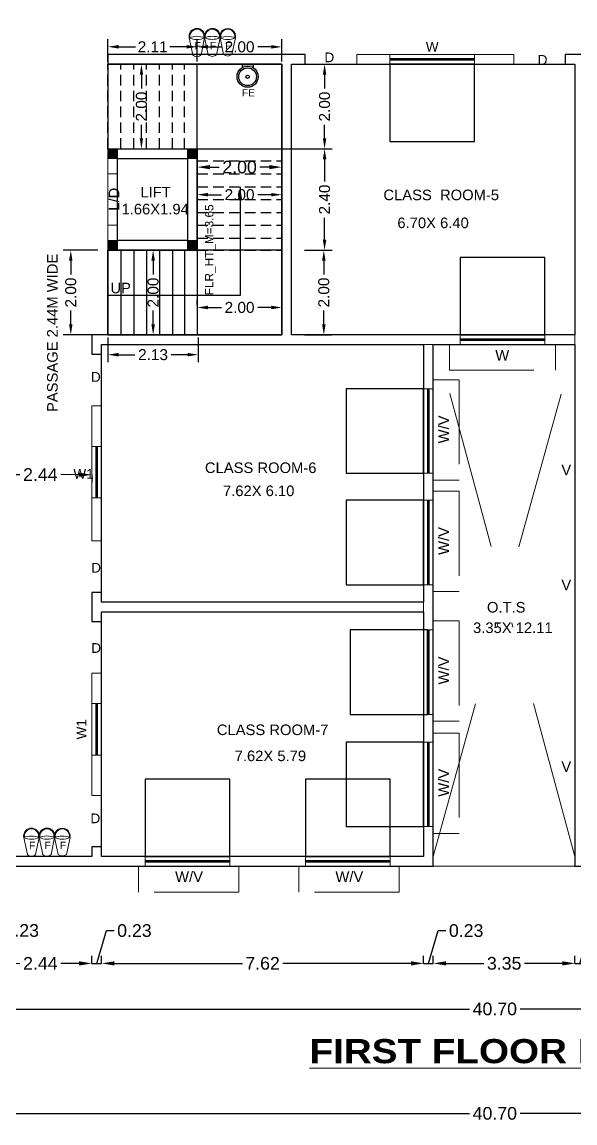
# Model space of a CAD drawing. Header units: metres. Extents: x -278 to 15491, y -352 to 277.
# Drawn here: x 15278.65 to 15291.73, y -294.64 to -268.6 of the extents above; entities that cross this region are included whole.
import ezdxf

# ---------------------------------------------------------------- set-up
doc = ezdxf.new("R2010")
doc.units = ezdxf.units.M
doc.header["$MEASUREMENT"] = 0
for name, pattern in [('CABLIN', [0.35, 0.25, -0.1]), ('DASHDOT2', [0.5, 0.25, -0.125, 0, -0.125]), ('DASHED2', [0.375, 0.25, -0.125])]:
    doc.linetypes.add(name, pattern=pattern)
for name, color, linetype in [('0 @ 1', 7, 'Continuous'), ('BLK_1_FLR_0_LIFT', 30, 'Continuous'), ('BLK_1_FLR_1_BLT_UP_AREA', 26, 'Continuous'), ('BLK_1_FLR_1_CARPET_AREA', 25, 'Continuous'), ('BLK_1_FLR_1_REGULAR_ROOM_1', 117, 'Continuous'), ('BLK_1_FLR_1_STAIR_1', 1, 'Continuous'), ('BLK_1_FLR_1_STAIR_1_LANDING_2', 7, 'Continuous')]:
    doc.layers.add(name, color=color, linetype=linetype)
for name, color, linetype, lineweight in [('BLK_1_FLR_1_ROOM_1_LIGHT_VENTILATION_1', 232, 'Continuous', 30), ('BLK_1_FLR_1_STAIR_1_FLIGHT_1', 7, 'Continuous', 0), ('BLK_1_FLR_1_STAIR_1_FLIGHT_2', 7, 'Continuous', 0), ('BLK_1_FLR_1_STAIR_1_FLIGHT_3', 7, 'Continuous', 0), ('BLK_1_FLR_1_STAIR_1_LANDING_1', 7, 'Continuous', 0)]:
    doc.layers.add(name, color=color, linetype=linetype, lineweight=lineweight)
doc.styles.add('56', font='')
doc.styles.add('M Arial', font='arial.ttf', dxfattribs={"height": 9})
doc.styles.get("Standard").update_dxf_attribs({"font": 'arial.ttf'})
doc.styles.get('56').set_extended_font_data('Arial Black')
doc.dimstyles.new('Annotative', dxfattribs={"dimscale": 0, "dimtxt": 0.3, "dimasz": 0.3, "dimexe": 0.18, "dimexo": 0.0625, "dimgap": 0.09, "dimtad": 0, "dimzin": 0, "dimdsep": 46, "dimtxsty": 'Standard', "dimcen": 0.09, "dimadec": 0, "dimazin": 0, "dimtfac": 1, "dimtofl": 0, "dimtmove": 0, "dimatfit": 3, "dimfxl": 0, "dimtolj": 1, "dimtzin": 0, "dimarcsym": 0})
doc.dimstyles.get("Standard").update_dxf_attribs({"dimtxt": 0.26, "dimasz": 0.25, "dimexe": 0.18, "dimexo": 0.0625, "dimgap": 0.09, "dimtad": 0, "dimzin": 0, "dimdsep": 46, "dimtxsty": 'Standard', "dimcen": 0.09, "dimadec": 0, "dimazin": 0, "dimtfac": 1, "dimtofl": 0, "dimtmove": 0, "dimatfit": 3, "dimfxl": 0, "dimtolj": 1, "dimtzin": 0, "dimarcsym": 0})
doc.dimstyles.new('Standard$0', dxfattribs={"dimtxt": 0.5, "dimasz": 0.5, "dimexe": 0, "dimexo": 1, "dimgap": 0, "dimtad": 0, "dimdec": 4, "dimzin": 0, "dimdsep": 46, "dimlunit": 4, "dimtxsty": 'Standard', "dimcen": 0.09, "dimadec": 0, "dimazin": 0, "dimtfac": 1, "dimtdec": 4, "dimtofl": 0, "dimtmove": 0, "dimatfit": 3, "dimfxl": 0, "dimtolj": 1, "dimtzin": 0, "dimarcsym": 0})

# ---------------------------------------------------------------- blocks, each defined once
blk = doc.blocks.new('*D32')
at = {"color": 0, "lineweight": -2, "ltscale": 10}
for p, q in [((15269.482, -294.58), (15269.482, -294.236)), ((15310.186, -294.58), (15310.186, -294.236)), ((15269.782, -294.416), (15289.232, -294.416)), ((15309.886, -294.416), (15290.436, -294.416))]:
    blk.add_line(p, q, dxfattribs=at)
at = {"color": 0, "lineweight": 0, "ltscale": 10}
for points in [[(15269.782, -294.366), (15269.782, -294.466), (15269.482, -294.416)], [(15309.886, -294.366), (15309.886, -294.466), (15310.186, -294.416)]]:
    blk.add_solid(points, dxfattribs=at)
at = {"layer": 'Defpoints', "color": 0, "lineweight": 0, "ltscale": 10}
for p in [(15310.186, -294.416), (15269.482, -294.642), (15310.186, -294.642)]:
    blk.add_point(p, dxfattribs=at)
at = {"color": 0, "lineweight": 0, "ltscale": 10, "insert": (15289.834, -294.416), "char_height": 0.3, "attachment_point": 5}
blk.add_mtext('\\A1;40.70', dxfattribs=at)
blk = doc.blocks.new('*D77')
at = {"color": 0, "lineweight": -2, "ltscale": 10}
for p, q in [((15277.863, -279.301), (15277.863, -279.481)), ((15278.163, -279.301), (15278.601, -279.303)), ((15280.001, -279.307), (15279.564, -279.305)), ((15280.301, -279.308), (15280.301, -279.488))]:
    blk.add_line(p, q, dxfattribs=at)
at = {"color": 0, "lineweight": 0, "ltscale": 10}
for points in [[(15278.163, -279.251), (15278.163, -279.351), (15277.863, -279.301)], [(15280.001, -279.257), (15280.001, -279.357), (15280.301, -279.308)]]:
    blk.add_solid(points, dxfattribs=at)
at = {"layer": 'Defpoints', "color": 0, "lineweight": 0, "ltscale": 10}
for p in [(15277.863, -279.267), (15280.301, -279.274), (15280.301, -279.308)]:
    blk.add_point(p, dxfattribs=at)
at = {"color": 0, "lineweight": 0, "ltscale": 10, "insert": (15279.082, -279.304), "char_height": 0.3, "attachment_point": 5, "rotation": 359.8374}
blk.add_mtext('\\A1;2.44', dxfattribs=at)
blk = doc.blocks.new('*D80')
at = {"color": 0, "lineweight": -2, "ltscale": 10}
for p, q in [((15280.416, -290.867), (15280.649, -290.092)), ((15280.649, -290.092), (15280.829, -290.092)), ((15280.001, -290.867), (15279.701, -290.867)), ((15280.301, -290.867), (15280.301, -290.687)), ((15280.301, -290.867), (15280.531, -290.867)), ((15280.531, -290.867), (15280.531, -290.687)), ((15280.831, -290.867), (15281.131, -290.867))]:
    blk.add_line(p, q, dxfattribs=at)
at = {"color": 0, "lineweight": 0, "ltscale": 10}
for points in [[(15280.001, -290.817), (15280.001, -290.917), (15280.301, -290.867)], [(15280.831, -290.817), (15280.831, -290.917), (15280.531, -290.867)]]:
    blk.add_solid(points, dxfattribs=at)
at = {"layer": 'Defpoints', "color": 0, "lineweight": 0, "ltscale": 10}
for p in [(15280.301, -290.867), (15280.531, -290.867), (15280.531, -290.867)]:
    blk.add_point(p, dxfattribs=at)
at = {"color": 0, "lineweight": 0, "ltscale": 10, "insert": (15281.308, -290.092), "char_height": 0.3, "attachment_point": 5}
blk.add_mtext('\\A1;0.23', dxfattribs=at)
blk = doc.blocks.new('*D81')
at = {"color": 0, "lineweight": -2, "ltscale": 10}
for p, q in [((15280.531, -290.867), (15280.531, -290.687)), ((15280.831, -290.867), (15283.863, -290.867)), ((15287.849, -290.867), (15284.817, -290.867)), ((15288.149, -290.867), (15288.149, -290.687))]:
    blk.add_line(p, q, dxfattribs=at)
at = {"color": 0, "lineweight": 0, "ltscale": 10}
for points in [[(15280.831, -290.817), (15280.831, -290.917), (15280.531, -290.867)], [(15287.849, -290.817), (15287.849, -290.917), (15288.149, -290.867)]]:
    blk.add_solid(points, dxfattribs=at)
at = {"layer": 'Defpoints', "color": 0, "lineweight": 0, "ltscale": 10}
for p in [(15280.531, -290.867), (15288.149, -290.867), (15288.149, -290.867)]:
    blk.add_point(p, dxfattribs=at)
at = {"color": 0, "lineweight": 0, "ltscale": 10, "insert": (15284.34, -290.867), "char_height": 0.3, "attachment_point": 5}
blk.add_mtext('\\A1;7.62', dxfattribs=at)
blk = doc.blocks.new('*D82')
at = {"color": 0, "lineweight": -2, "ltscale": 10}
for p, q in [((15288.264, -290.867), (15288.497, -290.092)), ((15288.497, -290.092), (15288.677, -290.092)), ((15287.849, -290.867), (15287.549, -290.867)), ((15288.149, -290.867), (15288.149, -290.687)), ((15288.149, -290.867), (15288.379, -290.867)), ((15288.379, -290.867), (15288.379, -290.687)), ((15288.679, -290.867), (15288.979, -290.867))]:
    blk.add_line(p, q, dxfattribs=at)
at = {"color": 0, "lineweight": 0, "ltscale": 10}
for points in [[(15287.849, -290.817), (15287.849, -290.917), (15288.149, -290.867)], [(15288.679, -290.817), (15288.679, -290.917), (15288.379, -290.867)]]:
    blk.add_solid(points, dxfattribs=at)
at = {"layer": 'Defpoints', "color": 0, "lineweight": 0, "ltscale": 10}
for p in [(15288.149, -290.867), (15288.379, -290.867), (15288.379, -290.867)]:
    blk.add_point(p, dxfattribs=at)
at = {"color": 0, "lineweight": 0, "ltscale": 10, "insert": (15289.156, -290.092), "char_height": 0.3, "attachment_point": 5}
blk.add_mtext('\\A1;0.23', dxfattribs=at)
blk = doc.blocks.new('*D83')
at = {"color": 0, "lineweight": -2, "ltscale": 10}
for p, q in [((15288.379, -290.867), (15288.379, -290.687)), ((15288.679, -290.867), (15289.574, -290.867)), ((15291.43, -290.867), (15290.535, -290.867)), ((15291.73, -290.867), (15291.73, -290.687))]:
    blk.add_line(p, q, dxfattribs=at)
at = {"color": 0, "lineweight": 0, "ltscale": 10}
for points in [[(15288.679, -290.817), (15288.679, -290.917), (15288.379, -290.867)], [(15291.43, -290.817), (15291.43, -290.917), (15291.73, -290.867)]]:
    blk.add_solid(points, dxfattribs=at)
at = {"layer": 'Defpoints', "color": 0, "lineweight": 0, "ltscale": 10}
for p in [(15288.379, -290.867), (15291.73, -290.867), (15291.73, -290.867)]:
    blk.add_point(p, dxfattribs=at)
at = {"color": 0, "lineweight": 0, "ltscale": 10, "insert": (15290.055, -290.867), "char_height": 0.3, "attachment_point": 5}
blk.add_mtext('\\A1;3.35', dxfattribs=at)
blk = doc.blocks.new('*D84')
at = {"color": 0, "lineweight": -2, "ltscale": 10}
for p, q in [((15291.845, -290.867), (15292.078, -290.092)), ((15292.078, -290.092), (15292.258, -290.092)), ((15291.43, -290.867), (15291.13, -290.867)), ((15291.73, -290.867), (15291.73, -290.687)), ((15291.73, -290.867), (15291.96, -290.867)), ((15291.96, -290.867), (15291.96, -290.687)), ((15292.26, -290.867), (15292.56, -290.867))]:
    blk.add_line(p, q, dxfattribs=at)
at = {"color": 0, "lineweight": 0, "ltscale": 10}
for points in [[(15291.43, -290.817), (15291.43, -290.917), (15291.73, -290.867)], [(15292.26, -290.817), (15292.26, -290.917), (15291.96, -290.867)]]:
    blk.add_solid(points, dxfattribs=at)
at = {"layer": 'Defpoints', "color": 0, "lineweight": 0, "ltscale": 10}
for p in [(15291.73, -290.867), (15291.96, -290.867), (15291.96, -290.867)]:
    blk.add_point(p, dxfattribs=at)
at = {"color": 0, "lineweight": 0, "ltscale": 10, "insert": (15292.737, -290.092), "char_height": 0.3, "attachment_point": 5}
blk.add_mtext('\\A1;0.23', dxfattribs=at)
blk = doc.blocks.new('*D91')
at = {"color": 0, "lineweight": -2, "ltscale": 10}
for p, q in [((15269.482, -291.555), (15269.482, -292.126)), ((15310.186, -291.555), (15310.186, -292.126)), ((15269.782, -291.946), (15289.232, -291.946)), ((15309.886, -291.946), (15290.436, -291.946))]:
    blk.add_line(p, q, dxfattribs=at)
at = {"color": 0, "lineweight": 0, "ltscale": 10}
for points in [[(15269.782, -291.896), (15269.782, -291.996), (15269.482, -291.946)], [(15309.886, -291.896), (15309.886, -291.996), (15310.186, -291.946)]]:
    blk.add_solid(points, dxfattribs=at)
at = {"layer": 'Defpoints', "color": 0, "lineweight": 0, "ltscale": 10}
for p in [(15269.482, -291.492), (15310.186, -291.492), (15310.186, -291.946)]:
    blk.add_point(p, dxfattribs=at)
at = {"color": 0, "lineweight": 0, "ltscale": 10, "insert": (15289.834, -291.946), "char_height": 0.3, "attachment_point": 5}
blk.add_mtext('\\A1;40.70', dxfattribs=at)
blk = doc.blocks.new('*D92')
at = {"color": 0, "lineweight": -2, "ltscale": 10}
for p, q in [((15277.865, -290.865), (15277.865, -290.685)), ((15278.165, -290.865), (15278.601, -290.866)), ((15280.001, -290.867), (15279.565, -290.866)), ((15280.301, -290.867), (15280.302, -290.687))]:
    blk.add_line(p, q, dxfattribs=at)
at = {"color": 0, "lineweight": 0, "ltscale": 10}
for points in [[(15278.165, -290.815), (15278.165, -290.915), (15277.865, -290.865)], [(15280.001, -290.817), (15280.001, -290.917), (15280.301, -290.867)]]:
    blk.add_solid(points, dxfattribs=at)
at = {"layer": 'Defpoints', "color": 0, "lineweight": 0, "ltscale": 10}
for p in [(15277.865, -290.865), (15277.865, -290.865), (15280.301, -290.867)]:
    blk.add_point(p, dxfattribs=at)
at = {"color": 0, "lineweight": 0, "ltscale": 10, "insert": (15279.083, -290.866), "char_height": 0.3, "attachment_point": 5, "rotation": 359.9646}
blk.add_mtext('\\A1;2.44', dxfattribs=at)
blk = doc.blocks.new('*D93')
at = {"color": 0, "lineweight": -2, "ltscale": 10}
for p, q in [((15277.75, -290.865), (15277.982, -290.09)), ((15277.982, -290.09), (15278.162, -290.09)), ((15277.335, -290.865), (15277.035, -290.865)), ((15277.635, -290.865), (15277.635, -290.685)), ((15277.865, -290.865), (15277.635, -290.865)), ((15277.865, -290.865), (15277.865, -290.685)), ((15278.165, -290.865), (15278.465, -290.865))]:
    blk.add_line(p, q, dxfattribs=at)
at = {"color": 0, "lineweight": 0, "ltscale": 10}
for points in [[(15277.335, -290.815), (15277.335, -290.915), (15277.635, -290.865)], [(15278.165, -290.815), (15278.165, -290.915), (15277.865, -290.865)]]:
    blk.add_solid(points, dxfattribs=at)
at = {"layer": 'Defpoints', "color": 0, "lineweight": 0, "ltscale": 10}
for p in [(15277.635, -290.865), (15277.635, -290.867), (15277.865, -290.865)]:
    blk.add_point(p, dxfattribs=at)
at = {"color": 0, "lineweight": 0, "ltscale": 10, "insert": (15278.642, -290.09), "char_height": 0.3, "attachment_point": 5}
blk.add_mtext('\\A1;0.23', dxfattribs=at)
blk = doc.blocks.new('GRT')
for p, q in [((5950.794, 119.102), (5950.794, 118.996)), ((5951.195, 118.984), (5951.195, 119.09))]:
    blk.add_line(p, q)
at = {"linetype": 'ByBlock', "ltscale": 0.5}
blk.add_line((5950.794, 119.102), (5951.195, 119.102), dxfattribs=at)
for radius in [0.367, 0.308, 0.0591]:
    blk.add_circle((5950.985, 118.683), radius)
blk = doc.blocks.new('GRYTI')
at = {"lineweight": 0, "xscale": 0.6810746850801825, "yscale": 0.6810746850801825, "zscale": 0.6810746850801825}
blk.add_blockref('GRT', (11224.832, -379.269), dxfattribs=at)
at = {"lineweight": 0}
blk.add_text('FE', height=0.1703, dxfattribs=at).set_placement((15277.764, -298.902))
blk = doc.blocks.new('*D271')
at = {"color": 0, "lineweight": -2, "ltscale": 10}
for p, q in [((15282.796, -272.125), (15282.796, -271.851)), ((15284.797, -272.125), (15284.797, -271.851)), ((15283.096, -272.031), (15283.315, -272.031)), ((15284.497, -272.031), (15284.278, -272.031))]:
    blk.add_line(p, q, dxfattribs=at)
at = {"color": 0, "lineweight": 0, "ltscale": 10}
for points in [[(15283.096, -271.981), (15283.096, -272.081), (15282.796, -272.031)], [(15284.497, -271.981), (15284.497, -272.081), (15284.797, -272.031)]]:
    blk.add_solid(points, dxfattribs=at)
at = {"layer": 'Defpoints', "color": 0, "lineweight": 0, "ltscale": 10}
for p in [(15284.797, -272.031), (15282.796, -272.188), (15284.797, -272.188)]:
    blk.add_point(p, dxfattribs=at)
at = {"color": 0, "lineweight": 0, "ltscale": 10, "insert": (15283.796, -272.031), "char_height": 0.3, "attachment_point": 5}
blk.add_mtext('\\A1;2.00', dxfattribs=at)
blk = doc.blocks.new('GDFG')
at = {"lineweight": 0}
for p, q in [((5950.518, 117.918), (5950.628, 117.402)), ((5950.993, 117.919), (5950.884, 117.402)), ((5950.993, 117.92), (5951.103, 117.403)), ((5951.468, 117.921), (5951.358, 117.403)), ((5951.468, 117.919), (5951.577, 117.403)), ((5951.943, 117.92), (5951.833, 117.403))]:
    blk.add_line(p, q, dxfattribs=at)
for centre, radius, start, end in [((5950.756, 117.968), 0.243, 12.1056, 192.1056), ((5950.756, 117.968), 0.218, 349.6094, 190.4871), ((5951.231, 117.97), 0.243, 12.1056, 192.1056), ((5951.231, 117.969), 0.218, 349.6094, 190.4871), ((5951.705, 117.969), 0.243, 347.6799, 192.1056), ((5951.706, 117.968), 0.218, 349.6094, 190.4871), ((5950.757, 117.374), 0.594, 66.533, 113.6815), ((5950.757, 118.464), 0.594, 246.3185, 293.467), ((5951.232, 117.376), 0.594, 66.533, 113.6815), ((5951.232, 118.466), 0.594, 246.3185, 293.467), ((5950.756, 117.968), 0.243, 347.6799, 348.8895), ((5951.706, 117.375), 0.594, 66.533, 113.6815), ((5951.231, 117.97), 0.243, 347.6799, 348.3201), ((5951.706, 118.465), 0.594, 246.3185, 293.467)]:
    blk.add_arc(centre, radius, start, end, dxfattribs=at)
at = {"lineweight": 0, "char_height": 0.22858, "attachment_point": 1, "style": 'M Arial'}
for insert in [(5950.408, 117.791), (5950.883, 117.793), (5951.357, 117.792)]:
    blk.add_mtext_dynamic_manual_height_columns('{\\W3.054932; }F', width=0.69628, gutter_width=1.143, heights=[0], dxfattribs=dict(at, insert=insert))
blk = doc.blocks.new('*D345')
at = {"layer": 'BLK_1_FLR_1_STAIR_1_FLIGHT_1', "color": 1, "lineweight": -2, "ltscale": 10}
for p, q in [((15280.682, -276.06), (15280.682, -276.648)), ((15282.816, -276.06), (15282.816, -276.648)), ((15280.932, -276.468), (15281.319, -276.468)), ((15282.566, -276.468), (15282.179, -276.468))]:
    blk.add_line(p, q, dxfattribs=at)
at = {"layer": 'BLK_1_FLR_1_STAIR_1_FLIGHT_1', "color": 1, "lineweight": 0, "ltscale": 10}
for points in [[(15280.932, -276.426), (15280.932, -276.51), (15280.682, -276.468)], [(15282.566, -276.426), (15282.566, -276.51), (15282.816, -276.468)]]:
    blk.add_solid(points, dxfattribs=at)
at = {"layer": 'Defpoints', "color": 0, "lineweight": 0, "ltscale": 10}
for p in [(15280.682, -275.998), (15282.816, -275.998), (15282.816, -276.468)]:
    blk.add_point(p, dxfattribs=at)
at = {"layer": 'BLK_1_FLR_1_STAIR_1_FLIGHT_1', "color": 1, "lineweight": -2, "ltscale": 10, "insert": (15281.749, -276.468), "char_height": 0.26, "attachment_point": 5}
blk.add_mtext('\\A1;2.13', dxfattribs=at)
blk = doc.blocks.new('*D346')
at = {"layer": 'BLK_1_FLR_1_STAIR_1_LANDING_2', "color": 2, "lineweight": -2, "ltscale": 10}
for p, q in [((15282.796, -269.535), (15282.796, -269.006)), ((15284.797, -269.535), (15284.797, -269.006)), ((15283.046, -269.186), (15283.367, -269.186)), ((15284.547, -269.186), (15284.226, -269.186))]:
    blk.add_line(p, q, dxfattribs=at)
at = {"layer": 'BLK_1_FLR_1_STAIR_1_LANDING_2', "color": 2, "lineweight": 0, "ltscale": 10}
for points in [[(15283.046, -269.144), (15283.046, -269.227), (15282.796, -269.186)], [(15284.547, -269.144), (15284.547, -269.227), (15284.797, -269.186)]]:
    blk.add_solid(points, dxfattribs=at)
at = {"layer": 'Defpoints', "color": 0, "lineweight": 0, "ltscale": 10}
for p in [(15282.796, -269.186), (15282.796, -269.597), (15284.797, -269.597)]:
    blk.add_point(p, dxfattribs=at)
at = {"layer": 'BLK_1_FLR_1_STAIR_1_LANDING_2', "color": 2, "lineweight": -2, "ltscale": 10, "insert": (15283.796, -269.186), "char_height": 0.26, "attachment_point": 5}
blk.add_mtext('\\A1;2.00', dxfattribs=at)
blk = doc.blocks.new('*D347')
at = {"layer": 'BLK_1_FLR_1_STAIR_1_FLIGHT_3', "color": 1, "lineweight": -2, "ltscale": 10}
for p, q in [((15280.682, -269.535), (15280.682, -269.004)), ((15282.796, -269.535), (15282.796, -269.004)), ((15280.932, -269.184), (15281.334, -269.184)), ((15282.546, -269.184), (15282.144, -269.184))]:
    blk.add_line(p, q, dxfattribs=at)
at = {"layer": 'BLK_1_FLR_1_STAIR_1_FLIGHT_3', "color": 1, "lineweight": 0, "ltscale": 10}
for points in [[(15280.932, -269.143), (15280.932, -269.226), (15280.682, -269.184)], [(15282.546, -269.143), (15282.546, -269.226), (15282.796, -269.184)]]:
    blk.add_solid(points, dxfattribs=at)
at = {"layer": 'Defpoints', "color": 0, "lineweight": 0, "ltscale": 10}
for p in [(15280.682, -269.184), (15280.682, -269.597), (15282.796, -269.597)]:
    blk.add_point(p, dxfattribs=at)
at = {"layer": 'BLK_1_FLR_1_STAIR_1_FLIGHT_3', "color": 1, "lineweight": -2, "ltscale": 10, "insert": (15281.739, -269.184), "char_height": 0.26, "attachment_point": 5}
blk.add_mtext('\\A1;2.11', dxfattribs=at)
blk = doc.blocks.new('*D348')
at = {"layer": 'BLK_1_FLR_1_STAIR_1_FLIGHT_2', "color": 2, "lineweight": -2, "ltscale": 10}
for p, q in [((15282.796, -272.744), (15282.796, -272.503)), ((15284.797, -272.744), (15284.797, -272.503)), ((15283.046, -272.683), (15283.367, -272.683)), ((15284.547, -272.683), (15284.226, -272.683))]:
    blk.add_line(p, q, dxfattribs=at)
at = {"layer": 'BLK_1_FLR_1_STAIR_1_FLIGHT_2', "color": 2, "lineweight": 0, "ltscale": 10}
for points in [[(15283.046, -272.641), (15283.046, -272.725), (15282.796, -272.683)], [(15284.547, -272.641), (15284.547, -272.725), (15284.797, -272.683)]]:
    blk.add_solid(points, dxfattribs=at)
at = {"layer": 'Defpoints', "color": 0, "lineweight": 0, "ltscale": 10}
for p in [(15282.796, -272.807), (15284.797, -272.683), (15284.797, -272.807)]:
    blk.add_point(p, dxfattribs=at)
at = {"layer": 'BLK_1_FLR_1_STAIR_1_FLIGHT_2', "color": 2, "lineweight": -2, "ltscale": 10, "insert": (15283.796, -272.683), "char_height": 0.26, "attachment_point": 5}
blk.add_mtext('\\A1;2.00', dxfattribs=at)
blk = doc.blocks.new('*D349')
at = {"layer": 'BLK_1_FLR_1_STAIR_1_LANDING_2', "color": 1, "lineweight": -2, "ltscale": 10}
for p, q in [((15285.334, -269.597), (15285.987, -269.597)), ((15285.807, -269.847), (15285.807, -270.168)), ((15285.807, -271.348), (15285.807, -271.027)), ((15283.814, -271.598), (15285.987, -271.598))]:
    blk.add_line(p, q, dxfattribs=at)
at = {"layer": 'BLK_1_FLR_1_STAIR_1_LANDING_2', "color": 1, "lineweight": 0, "ltscale": 10}
for points in [[(15285.765, -269.847), (15285.848, -269.847), (15285.807, -269.597)], [(15285.765, -271.348), (15285.848, -271.348), (15285.807, -271.598)]]:
    blk.add_solid(points, dxfattribs=at)
at = {"layer": 'Defpoints', "color": 0, "lineweight": 0, "ltscale": 10}
for p in [(15285.272, -269.597), (15283.752, -271.598), (15285.807, -271.598)]:
    blk.add_point(p, dxfattribs=at)
at = {"layer": 'BLK_1_FLR_1_STAIR_1_LANDING_2', "color": 1, "lineweight": -2, "ltscale": 10, "insert": (15285.807, -270.598), "char_height": 0.26, "attachment_point": 5, "rotation": 90}
blk.add_mtext('\\A1;2.00', dxfattribs=at)
blk = doc.blocks.new('*D350')
at = {"layer": 'BLK_1_FLR_1_STAIR_1_LANDING_1', "color": 1, "lineweight": -2, "ltscale": 10}
for p, q in [((15285.334, -273.997), (15285.969, -273.997)), ((15285.789, -274.247), (15285.789, -274.568)), ((15285.789, -275.748), (15285.789, -275.426)), ((15285.334, -275.998), (15285.969, -275.998))]:
    blk.add_line(p, q, dxfattribs=at)
at = {"layer": 'BLK_1_FLR_1_STAIR_1_LANDING_1', "color": 1, "lineweight": 0, "ltscale": 10}
for points in [[(15285.747, -274.247), (15285.831, -274.247), (15285.789, -273.997)], [(15285.747, -275.748), (15285.831, -275.748), (15285.789, -275.998)]]:
    blk.add_solid(points, dxfattribs=at)
at = {"layer": 'Defpoints', "color": 0, "lineweight": 0, "ltscale": 10}
for p in [(15285.272, -273.997), (15285.272, -275.998), (15285.789, -275.998)]:
    blk.add_point(p, dxfattribs=at)
at = {"layer": 'BLK_1_FLR_1_STAIR_1_LANDING_1', "color": 1, "lineweight": -2, "ltscale": 10, "insert": (15285.789, -274.997), "char_height": 0.26, "attachment_point": 5, "rotation": 90}
blk.add_mtext('\\A1;2.00', dxfattribs=at)
blk = doc.blocks.new('*D351')
at = {"layer": 'BLK_1_FLR_1_STAIR_1_FLIGHT_2', "color": 1, "lineweight": -2, "ltscale": 10}
for p, q in [((15285.334, -271.598), (15285.987, -271.598)), ((15285.807, -271.848), (15285.807, -272.368)), ((15285.807, -273.747), (15285.807, -273.227)), ((15285.429, -273.997), (15285.987, -273.997))]:
    blk.add_line(p, q, dxfattribs=at)
at = {"layer": 'BLK_1_FLR_1_STAIR_1_FLIGHT_2', "color": 1, "lineweight": 0, "ltscale": 10}
for points in [[(15285.765, -271.848), (15285.848, -271.848), (15285.807, -271.598)], [(15285.765, -273.747), (15285.848, -273.747), (15285.807, -273.997)]]:
    blk.add_solid(points, dxfattribs=at)
at = {"layer": 'Defpoints', "color": 0, "lineweight": 0, "ltscale": 10}
for p in [(15285.272, -271.598), (15285.807, -271.598), (15285.367, -273.997)]:
    blk.add_point(p, dxfattribs=at)
at = {"layer": 'BLK_1_FLR_1_STAIR_1_FLIGHT_2', "color": 1, "lineweight": -2, "ltscale": 10, "insert": (15285.807, -272.797), "char_height": 0.26, "attachment_point": 5, "rotation": 90}
blk.add_mtext('\\A1;2.40', dxfattribs=at)
blk = doc.blocks.new('*D352')
at = {"layer": 'BLK_1_FLR_1_STAIR_1_FLIGHT_3', "color": 2, "lineweight": -2, "ltscale": 10}
for p, q in [((15281.537, -269.597), (15281.654, -269.597)), ((15281.474, -269.847), (15281.474, -270.168)), ((15281.474, -271.348), (15281.474, -271.027)), ((15281.537, -271.598), (15281.654, -271.598))]:
    blk.add_line(p, q, dxfattribs=at)
at = {"layer": 'BLK_1_FLR_1_STAIR_1_FLIGHT_3', "color": 2, "lineweight": 0, "ltscale": 10}
for points in [[(15281.433, -269.847), (15281.516, -269.847), (15281.474, -269.597)], [(15281.433, -271.348), (15281.516, -271.348), (15281.474, -271.598)]]:
    blk.add_solid(points, dxfattribs=at)
at = {"layer": 'Defpoints', "color": 0, "lineweight": 0, "ltscale": 10}
for p in [(15281.474, -269.597), (15281.474, -269.597), (15281.474, -271.598)]:
    blk.add_point(p, dxfattribs=at)
at = {"layer": 'BLK_1_FLR_1_STAIR_1_FLIGHT_3', "color": 2, "lineweight": -2, "ltscale": 10, "insert": (15281.474, -270.598), "char_height": 0.26, "attachment_point": 5, "rotation": 90}
blk.add_mtext('\\A1;2.00', dxfattribs=at)
blk = doc.blocks.new('*D353')
at = {"layer": 'BLK_1_FLR_1_STAIR_1_LANDING_1', "color": 2, "lineweight": -2, "ltscale": 10}
for p, q in [((15282.796, -275.289), (15282.796, -275.171)), ((15284.797, -275.289), (15284.797, -275.171)), ((15283.046, -275.351), (15283.367, -275.351)), ((15284.547, -275.351), (15284.226, -275.351))]:
    blk.add_line(p, q, dxfattribs=at)
at = {"layer": 'BLK_1_FLR_1_STAIR_1_LANDING_1', "color": 2, "lineweight": 0, "ltscale": 10}
for points in [[(15283.046, -275.31), (15283.046, -275.393), (15282.796, -275.351)], [(15284.547, -275.31), (15284.547, -275.393), (15284.797, -275.351)]]:
    blk.add_solid(points, dxfattribs=at)
at = {"layer": 'Defpoints', "color": 0, "lineweight": 0, "ltscale": 10}
for p in [(15282.796, -275.351), (15284.797, -275.351), (15284.797, -275.351)]:
    blk.add_point(p, dxfattribs=at)
at = {"layer": 'BLK_1_FLR_1_STAIR_1_LANDING_1', "color": 2, "lineweight": -2, "ltscale": 10, "insert": (15283.796, -275.351), "char_height": 0.26, "attachment_point": 5}
blk.add_mtext('\\A1;2.00', dxfattribs=at)
blk = doc.blocks.new('*D354')
at = {"layer": 'BLK_1_FLR_1_STAIR_1_FLIGHT_1', "color": 2, "lineweight": -2, "ltscale": 10}
for p, q in [((15281.659, -273.997), (15281.931, -273.997)), ((15281.751, -274.247), (15281.751, -274.568)), ((15281.751, -275.748), (15281.751, -275.426)), ((15281.659, -275.998), (15281.931, -275.998))]:
    blk.add_line(p, q, dxfattribs=at)
at = {"layer": 'BLK_1_FLR_1_STAIR_1_FLIGHT_1', "color": 2, "lineweight": 0, "ltscale": 10}
for points in [[(15281.709, -274.247), (15281.793, -274.247), (15281.751, -273.997)], [(15281.709, -275.748), (15281.793, -275.748), (15281.751, -275.998)]]:
    blk.add_solid(points, dxfattribs=at)
at = {"layer": 'Defpoints', "color": 0, "lineweight": 0, "ltscale": 10}
for p in [(15281.597, -273.997), (15281.751, -273.997), (15281.597, -275.998)]:
    blk.add_point(p, dxfattribs=at)
at = {"layer": 'BLK_1_FLR_1_STAIR_1_FLIGHT_1', "color": 2, "lineweight": -2, "ltscale": 10, "insert": (15281.751, -274.997), "char_height": 0.26, "attachment_point": 5, "rotation": 90}
blk.add_mtext('\\A1;2.00', dxfattribs=at)
blk = doc.blocks.new('*D355')
at = {"layer": 'BLK_1_FLR_1_STAIR_1', "color": 1, "lineweight": -2, "ltscale": 10}
for p, q in [((15280.441, -273.997), (15279.623, -273.997)), ((15279.803, -274.247), (15279.803, -274.568)), ((15279.803, -275.748), (15279.803, -275.426)), ((15280.441, -275.998), (15279.623, -275.998))]:
    blk.add_line(p, q, dxfattribs=at)
at = {"layer": 'BLK_1_FLR_1_STAIR_1', "color": 1, "lineweight": 0, "ltscale": 10}
for points in [[(15279.761, -274.247), (15279.844, -274.247), (15279.803, -273.997)], [(15279.761, -275.748), (15279.844, -275.748), (15279.803, -275.998)]]:
    blk.add_solid(points, dxfattribs=at)
at = {"layer": 'Defpoints', "color": 0, "lineweight": 0, "ltscale": 10}
for p in [(15279.803, -273.997), (15280.503, -273.997), (15280.503, -275.998)]:
    blk.add_point(p, dxfattribs=at)
at = {"layer": 'BLK_1_FLR_1_STAIR_1', "color": 1, "lineweight": -2, "ltscale": 10, "insert": (15279.803, -274.997), "char_height": 0.26, "attachment_point": 5, "rotation": 90}
blk.add_mtext('\\A1;2.00', dxfattribs=at)

msp = doc.modelspace()

# ---------------------------------------------------------------- hatches: boundary and pattern name
at = {"lineweight": 0, "ltscale": 10}
h = msp.add_hatch(color=1, dxfattribs=at)
h.dxf.hatch_style = 1
h.paths.add_polyline_path([(15280.911, -271.598), (15280.682, -271.598), (15280.682, -271.827), (15280.911, -271.827)])
h = msp.add_hatch(color=1, dxfattribs=at)
h.dxf.hatch_style = 1
h.paths.add_polyline_path([(15282.796, -271.598), (15282.567, -271.598), (15282.567, -271.827), (15282.796, -271.827)])
h = msp.add_hatch(color=1, dxfattribs=at)
h.dxf.hatch_style = 1
h.paths.add_polyline_path([(15280.911, -273.768), (15280.682, -273.768), (15280.682, -273.997), (15280.911, -273.997)])
h = msp.add_hatch(color=1, dxfattribs=at)
h.dxf.hatch_style = 1
h.paths.add_polyline_path([(15282.796, -273.768), (15282.567, -273.768), (15282.567, -273.997), (15282.796, -273.997)])

# ---------------------------------------------------------------- linework, layer by layer
at = {"lineweight": 0}
for p, q in [((15280.682, -269.369), (15285.347, -269.369)), ((15280.682, -269.597), (15280.682, -269.369)), ((15286.567, -269.369), (15290.282, -269.369)), ((15290.282, -269.597), (15290.282, -269.369)), ((15291.502, -269.369), (15300.455, -269.369)), ((15291.502, -269.597), (15291.502, -269.369)), ((15280.682, -269.597), (15284.797, -269.597)), ((15284.797, -269.597), (15284.797, -275.998)), ((15285.025, -269.597), (15285.347, -269.597)), ((15285.025, -269.597), (15285.025, -275.998)), ((15286.567, -269.597), (15290.282, -269.597)), ((15291.502, -269.597), (15291.73, -269.597)), ((15291.73, -288.341), (15291.73, -269.597)), ((15280.682, -271.598), (15282.796, -271.598)), ((15280.682, -271.598), (15280.682, -273.997)), ((15282.796, -271.598), (15282.796, -273.997)), ((15280.911, -271.827), (15282.567, -271.827)), ((15280.911, -271.827), (15280.911, -272.187)), ((15282.567, -271.827), (15282.567, -273.768)), ((15280.911, -273.407), (15280.911, -273.768)), ((15280.911, -273.768), (15282.567, -273.768)), ((15280.682, -273.997), (15282.796, -273.997)), ((15280.301, -276.455), (15280.301, -275.998)), ((15280.301, -275.998), (15284.797, -275.998)), ((15285.025, -275.998), (15291.73, -275.998)), ((15280.53, -276.226), (15291.73, -276.226)), ((15280.53, -276.455), (15280.53, -276.226)), ((15288.149, -288.341), (15288.149, -276.226)), ((15288.378, -288.341), (15288.378, -276.226)), ((15280.531, -276.455), (15280.301, -276.455)), ((15280.301, -280.873), (15280.301, -277.675)), ((15280.531, -277.675), (15280.301, -277.675)), ((15280.53, -280.873), (15280.53, -277.675)), ((15280.53, -280.873), (15280.301, -280.873)), ((15280.301, -282.779), (15280.301, -282.093)), ((15280.53, -282.093), (15280.301, -282.093)), ((15280.53, -282.322), (15280.53, -282.093)), ((15280.53, -282.322), (15288.149, -282.322)), ((15280.53, -282.55), (15288.149, -282.55)), ((15280.53, -282.779), (15280.53, -282.55)), ((15280.531, -282.779), (15280.301, -282.779)), ((15280.301, -286.892), (15280.301, -283.999)), ((15280.531, -283.999), (15280.301, -283.999)), ((15280.53, -286.892), (15280.53, -283.999)), ((15280.53, -286.892), (15280.301, -286.892)), ((15280.301, -288.341), (15280.301, -288.112)), ((15280.53, -288.112), (15280.301, -288.112)), ((15280.53, -288.341), (15280.53, -288.112)), ((15288.149, -288.341), (15280.53, -288.341)), ((15310.185, -288.569), (15269.482, -288.569))]:
    msp.add_line(p, q, dxfattribs=at)
at = {"lineweight": 0, "ltscale": 10}
for p, q in [((15285.347, -269.597), (15285.347, -269.369)), ((15286.567, -269.597), (15286.567, -269.369)), ((15287.352, -269.369), (15287.352, -269.597)), ((15289.352, -269.463), (15287.352, -269.463)), ((15289.352, -269.483), (15287.352, -269.483)), ((15289.352, -269.503), (15287.352, -269.503)), ((15289.352, -269.369), (15289.352, -269.597)), ((15280.911, -272.187), (15280.682, -272.187)), ((15280.911, -273.407), (15280.682, -273.407)), ((15289.018, -275.998), (15289.018, -276.226)), ((15291.018, -275.998), (15291.018, -276.226)), ((15291.018, -276.092), (15289.018, -276.092)), ((15291.018, -276.112), (15289.018, -276.112)), ((15291.018, -276.132), (15289.018, -276.132)), ((15288.149, -277.272), (15288.378, -277.272)), ((15288.244, -277.272), (15288.244, -279.272)), ((15288.264, -277.272), (15288.264, -279.272)), ((15288.284, -277.272), (15288.284, -279.272)), ((15280.301, -278.637), (15280.53, -278.637)), ((15280.396, -279.857), (15280.396, -278.637)), ((15280.416, -279.857), (15280.416, -278.637)), ((15280.436, -279.857), (15280.436, -278.637)), ((15288.149, -279.272), (15288.378, -279.272)), ((15280.301, -279.857), (15280.53, -279.857)), ((15288.149, -279.912), (15288.378, -279.912)), ((15288.244, -279.912), (15288.244, -281.912)), ((15288.264, -279.912), (15288.264, -281.912)), ((15288.284, -279.912), (15288.284, -281.912)), ((15288.149, -281.912), (15288.378, -281.912)), ((15288.149, -282.977), (15288.378, -282.977)), ((15288.244, -282.977), (15288.244, -284.977)), ((15288.264, -282.977), (15288.264, -284.977)), ((15288.284, -282.977), (15288.284, -284.977)), ((15280.301, -284.718), (15280.53, -284.718)), ((15280.396, -285.938), (15280.396, -284.718)), ((15280.416, -285.938), (15280.416, -284.718)), ((15280.436, -285.938), (15280.436, -284.718)), ((15288.149, -284.977), (15288.378, -284.977)), ((15288.149, -285.63), (15288.378, -285.63)), ((15288.244, -285.63), (15288.244, -287.63)), ((15288.264, -285.63), (15288.264, -287.63)), ((15288.284, -285.63), (15288.284, -287.63)), ((15280.301, -285.938), (15280.53, -285.938)), ((15288.149, -287.63), (15288.378, -287.63)), ((15278.016, -288.341), (15280.301, -288.341)), ((15281.564, -288.341), (15281.564, -288.569)), ((15283.564, -288.435), (15281.564, -288.435)), ((15283.564, -288.455), (15281.564, -288.455)), ((15283.564, -288.475), (15281.564, -288.475)), ((15283.564, -288.341), (15283.564, -288.569)), ((15285.356, -288.341), (15285.356, -288.569)), ((15287.356, -288.435), (15285.356, -288.435)), ((15287.356, -288.455), (15285.356, -288.455)), ((15287.356, -288.475), (15285.356, -288.475)), ((15287.356, -288.341), (15287.356, -288.569))]:
    msp.add_line(p, q, dxfattribs=at)
at = {"linetype": 'CABLIN', "lineweight": 0, "ltscale": 8}
for p, q in [((15288.759, -276.226), (15288.759, -276.836)), ((15291.266, -276.836), (15291.266, -276.226)), ((15288.759, -276.836), (15291.266, -276.836)), ((15288.378, -277.059), (15288.988, -277.059)), ((15288.988, -277.059), (15288.988, -279.434)), ((15288.988, -279.434), (15288.378, -279.434)), ((15288.378, -279.698), (15288.988, -279.698)), ((15288.988, -279.698), (15288.988, -282.073)), ((15288.988, -282.073), (15288.378, -282.073)), ((15288.378, -282.763), (15288.988, -282.763)), ((15288.988, -282.763), (15288.988, -285.139)), ((15288.988, -285.139), (15288.378, -285.139)), ((15288.378, -285.417), (15288.988, -285.417)), ((15288.988, -285.417), (15288.988, -287.792)), ((15288.988, -287.792), (15288.378, -287.792)), ((15281.402, -289.179), (15281.402, -288.569)), ((15283.777, -288.569), (15283.777, -289.179)), ((15285.194, -289.179), (15285.194, -288.569)), ((15287.569, -288.569), (15287.569, -289.179)), ((15283.777, -289.179), (15281.402, -289.179)), ((15287.569, -289.179), (15285.194, -289.179))]:
    msp.add_line(p, q, dxfattribs=at)
at = {"lineweight": 0, "ltscale": 10}
for points in [[(15285.025, -269.597), (15291.73, -269.597), (15291.73, -275.998), (15285.025, -275.998)], [(15280.682, -271.827), (15280.911, -271.827), (15280.911, -271.598), (15280.682, -271.598)], [(15282.567, -271.827), (15282.796, -271.827), (15282.796, -271.598), (15282.567, -271.598)], [(15280.682, -273.997), (15280.911, -273.997), (15280.911, -273.768), (15280.682, -273.768)], [(15282.567, -273.997), (15282.796, -273.997), (15282.796, -273.768), (15282.567, -273.768)], [(15280.53, -282.55), (15288.149, -282.55), (15288.149, -288.341), (15280.53, -288.341)]]:
    msp.add_lwpolyline(points, close=True, dxfattribs=at)
at = {"linetype": 'DASHDOT2', "lineweight": 0, "ltscale": 15}
for points in [[(15288.378, -288.341), (15291.73, -276.226)], [(15291.73, -288.341), (15288.459, -276.226)]]:
    msp.add_lwpolyline(points, dxfattribs=at)
at = {"color": 1, "lineweight": 0, "ltscale": 10}
for centre, radius, start, end in [((15282.787, -269.297), 0.123, 217.2061, 322.7939), ((15283.152, -269.278), 0.134, 222.9256, 317.0744), ((15283.516, -269.234), 0.168, 234.2866, 305.7134), ((15278.874, -288.214), 0.123, 217.2061, 322.7939), ((15279.238, -288.196), 0.134, 222.9256, 317.0744), ((15279.602, -288.152), 0.168, 234.2866, 305.7134)]:
    msp.add_arc(centre, radius, start, end, dxfattribs=at)
at = {"layer": 'BLK_1_FLR_0_LIFT', "color": 30, "lineweight": -2, "ltscale": 10}
msp.add_lwpolyline([(15282.567, -273.768), (15280.911, -273.768), (15280.911, -271.827), (15282.567, -271.827)], close=True, dxfattribs=at)
at = {"layer": 'BLK_1_FLR_1_BLT_UP_AREA', "color": 26}
msp.add_lwpolyline([(15288.378, -288.569), (15288.378, -276.226), (15291.73, -276.226), (15291.73, -288.569), (15310.185, -288.569), (15310.185, -258.549), (15269.482, -258.549), (15269.482, -288.569)], close=True, dxfattribs=at)
at = {"layer": 'BLK_1_FLR_1_CARPET_AREA', "color": 15}
msp.add_lwpolyline([(15300.455, -269.369), (15291.502, -269.369), (15291.502, -269.597), (15291.73, -269.597), (15291.73, -275.998), (15285.025, -275.998), (15285.025, -269.597), (15285.347, -269.597), (15285.347, -269.369), (15280.682, -269.369), (15280.682, -269.597), (15284.797, -269.597), (15284.797, -275.998), (15280.301, -275.998), (15280.301, -276.455), (15280.531, -276.455), (15280.531, -276.226), (15288.149, -276.226), (15288.149, -282.322), (15280.53, -282.322), (15280.53, -282.093), (15280.301, -282.093), (15280.301, -282.779), (15280.53, -282.779), (15280.53, -282.55), (15288.149, -282.55), (15288.149, -288.341), (15280.53, -288.341), (15280.53, -288.112), (15280.301, -288.112), (15280.301, -288.341), (15277.863, -288.341)], dxfattribs=at)
at = {"layer": 'BLK_1_FLR_1_REGULAR_ROOM_1', "color": 3}
for points in [[(15285.025, -269.597), (15291.73, -269.597), (15291.73, -275.998), (15285.025, -275.998)], [(15280.53, -276.226), (15288.149, -276.226), (15288.149, -282.322), (15280.53, -282.322)], [(15280.53, -282.55), (15288.149, -282.55), (15288.149, -288.341), (15280.53, -288.341)]]:
    msp.add_lwpolyline(points, close=True, dxfattribs=at)
at = {"layer": 'BLK_1_FLR_1_ROOM_1_LIGHT_VENTILATION_1', "color": 1}
for points in [[(15289.352, -269.597), (15287.352, -269.597), (15287.352, -271.427), (15289.352, -271.427)], [(15291.018, -274.168), (15289.018, -274.168), (15289.018, -275.998), (15291.018, -275.998)], [(15286.319, -277.272), (15286.319, -279.272), (15288.149, -279.272), (15288.149, -277.272)], [(15286.319, -279.912), (15286.319, -281.912), (15288.149, -281.912), (15288.149, -279.912)], [(15286.414, -282.977), (15286.414, -284.977), (15288.244, -284.977), (15288.244, -282.977)], [(15286.319, -285.63), (15286.319, -287.63), (15288.149, -287.63), (15288.149, -285.63)], [(15281.564, -288.341), (15283.564, -288.341), (15283.564, -286.511), (15281.564, -286.511)], [(15285.356, -288.341), (15287.356, -288.341), (15287.356, -286.511), (15285.356, -286.511)]]:
    msp.add_lwpolyline(points, close=True, dxfattribs=at)
at = {"layer": 'BLK_1_FLR_1_STAIR_1', "color": 1, "lineweight": -2, "ltscale": 10}
msp.add_lwpolyline([(15280.682, -275.998), (15284.797, -275.998), (15284.797, -269.597), (15280.682, -269.597), (15280.682, -271.598), (15282.796, -271.598), (15282.796, -273.997), (15280.682, -273.997), (15280.682, -275.998)], dxfattribs=at)
at = {"layer": 'BLK_1_FLR_1_STAIR_1_FLIGHT_1', "color": 7, "lineweight": -2, "ltscale": 10}
for p, q in [((15280.682, -273.997), (15280.682, -275.998)), ((15280.987, -273.997), (15280.987, -275.998)), ((15281.292, -273.997), (15281.292, -275.998)), ((15281.597, -273.997), (15281.597, -275.998)), ((15281.901, -273.997), (15281.901, -275.998)), ((15282.206, -273.997), (15282.206, -275.998)), ((15282.491, -273.997), (15282.491, -275.998)), ((15282.796, -273.997), (15282.796, -275.998))]:
    msp.add_line(p, q, dxfattribs=at)
msp.add_lwpolyline([(15280.682, -273.997), (15282.796, -273.997), (15282.796, -275.998), (15280.682, -275.998)], close=True, dxfattribs=at)
at = {"layer": 'BLK_1_FLR_1_STAIR_1_FLIGHT_2', "color": 7, "linetype": 'DASHED2', "lineweight": -2}
for p, q in [((15282.796, -271.598), (15284.797, -271.598)), ((15282.796, -271.883), (15284.797, -271.883)), ((15282.796, -272.188), (15284.797, -272.188)), ((15282.796, -272.493), (15284.797, -272.493)), ((15282.796, -272.797), (15284.797, -272.797)), ((15282.796, -273.102), (15284.797, -273.102)), ((15282.796, -273.407), (15284.797, -273.407)), ((15282.796, -273.712), (15284.797, -273.712)), ((15282.796, -273.997), (15284.797, -273.997))]:
    msp.add_line(p, q, dxfattribs=at)
at = {"layer": 'BLK_1_FLR_1_STAIR_1_FLIGHT_2', "color": 7, "lineweight": -2}
msp.add_lwpolyline([(15282.796, -271.598), (15284.797, -271.598), (15284.797, -273.997), (15282.796, -273.997)], close=True, dxfattribs=at)
at = {"layer": 'BLK_1_FLR_1_STAIR_1_FLIGHT_3', "color": 7, "linetype": 'DASHED2', "lineweight": -2}
for p, q in [((15280.682, -271.598), (15280.682, -269.597)), ((15280.987, -271.598), (15280.987, -269.597)), ((15281.292, -271.598), (15281.292, -269.597)), ((15281.597, -271.598), (15281.597, -269.597)), ((15281.901, -271.598), (15281.901, -269.597)), ((15282.206, -271.598), (15282.206, -269.597)), ((15282.491, -271.598), (15282.491, -269.597)), ((15282.796, -271.598), (15282.796, -269.597))]:
    msp.add_line(p, q, dxfattribs=at)
at = {"layer": 'BLK_1_FLR_1_STAIR_1_FLIGHT_3', "color": 7, "lineweight": -2, "ltscale": 10}
msp.add_lwpolyline([(15280.682, -271.598), (15282.796, -271.598), (15282.796, -269.597), (15280.682, -269.597)], close=True, dxfattribs=at)
at = {"layer": 'BLK_1_FLR_1_STAIR_1_LANDING_1', "color": 0, "lineweight": 0, "ltscale": 10}
msp.add_lwpolyline([(15282.796, -275.998), (15284.797, -275.998), (15284.797, -273.997), (15282.796, -273.997)], close=True, dxfattribs=at)
at = {"layer": 'BLK_1_FLR_1_STAIR_1_LANDING_2', "color": 0, "lineweight": 0, "ltscale": 10}
msp.add_lwpolyline([(15282.796, -269.597), (15284.797, -269.597), (15284.797, -271.598), (15282.796, -271.598)], close=True, dxfattribs=at)

# ---------------------------------------------------------------- block references
at = {"lineweight": 0, "xscale": 0.7676134473131045, "yscale": 0.7676134473131045, "zscale": 0.7676134473131045}
for p in [(10714.907, -359.49), (10710.993, -378.408)]:
    msp.add_blockref('GDFG', p, dxfattribs=at)
at = {"lineweight": 0}
msp.add_blockref('GRYTI', (6.088, 28.545), dxfattribs=at)

# ---------------------------------------------------------------- texts
for s, height, p in [('W', 0.23, (15288.201, -269.298)), ('D', 0.23, (15285.803, -269.549)), ('D', 0.23, (15290.848, -269.609)), ('LIFT', 0.25, (15281.451, -272.748)), ('CLASS  ROOM-5', 0.25, (15287.198, -272.813)), ('1.66X1.94', 0.25, (15281.003, -273.149)), ('6.70X 6.40', 0.25, (15287.529, -273.474)), ('UP', 0.25, (15280.74, -275.015)), ('W', 0.25, (15289.845, -276.606)), ('D', 0.23, (15280.279, -277.109)), ('W1', 0.23, (15279.864, -279.4)), ('CLASS ROOM-6', 0.25, (15282.976, -279.267)), ('V', 0.25, (15291.408, -279.318)), ('7.62X 6.10', 0.25, (15283.404, -279.813)), ('D', 0.23, (15280.285, -281.623)), ('V', 0.25, (15291.408, -282.04)), ('O.T.S', 0.25, (15289.648, -282.567)), ('3.35X 12.11', 0.25, (15289.319, -283.052)), ('D', 0.23, (15280.287, -283.521)), ('CLASS ROOM-7', 0.25, (15283.258, -285.466)), ('7.62X 5.79', 0.25, (15283.68, -286.083)), ('V', 0.25, (15291.408, -286.339)), ('D', 0.23, (15280.268, -287.551)), ('W/V', 0.25, (15282.271, -288.941)), ('W/V', 0.25, (15286.063, -288.941))]:
    msp.add_text(s, height=height, dxfattribs=at).set_placement(p)
for s, height, p in [('L/D', 0.25, (15280.95, -273.062)), ('PASSAGE 2.44M WIDE', 0.25, (15279.492, -277.824)), ('W/V', 0.25, (15288.75, -278.565)), ('W/V', 0.25, (15288.75, -281.204)), ('W/V', 0.25, (15288.75, -284.269)), ('W1', 0.23, (15280.169, -285.569)), ('W/V', 0.25, (15288.75, -286.923))]:
    msp.add_text(s, height=height, rotation=90, dxfattribs=at).set_placement(p)
at = {"lineweight": 0, "style": '56'}
msp.add_text('%%UFIRST FLOOR PLAN ', height=0.57143, dxfattribs=at).set_placement((15285.45, -293.228))
at = {"layer": 'BLK_1_FLR_1_STAIR_1', "color": 1, "lineweight": -2, "ltscale": 10, "insert": (15282.976, -273.987), "char_height": 0.2, "width": 2.35844, "attachment_point": 2, "rotation": 90}
msp.add_mtext('FLR_HT_M=3.65', dxfattribs=at)

# ---------------------------------------------------------------- dimensions: what is measured, and where the dimension line sits
at = {"layer": '0 @ 1', "lineweight": 0, "ltscale": 10}
for p1, p2, distance, picture, middle in [((15282.796, -272.188), (15284.797, -272.188), 0.157, '*D271', (15283.796, -272.031)), ((15277.863, -279.267), (15280.301, -279.274), -0.034, '*D77', (15279.082, -279.304)), ((15280.301, -290.867), (15277.865, -290.865), 0, '*D92', (15279.083, -290.866)), ((15269.482, -291.492), (15310.186, -291.492), -0.454, '*D91', (15289.834, -291.946)), ((15269.482, -294.642), (15310.186, -294.642), 0.226, '*D32', (15289.834, -294.416))]:
    dim = msp.add_aligned_dim(p1=p1, p2=p2, distance=distance, dimstyle='Annotative', override={"dimscale": 1, "dimtix": 0, "dimtofl": 0, "dimtmove": 0, "dimatfit": 3, "dimfxl": 7.5, "dimfxlon": 1, "dimarcsym": 1}, dxfattribs=at)
    dim.commit()
    dim.dimension.update_dxf_attribs({"geometry": picture, "text_midpoint": middle})
dim = msp.add_linear_dim(base=(15277.635, -290.865), p1=(15277.865, -290.865), p2=(15277.635, -290.867), dimstyle='Annotative', override={"dimscale": 1, "dimtix": 0, "dimtofl": 0, "dimtmove": 1, "dimatfit": 3, "dimfxl": 7.5, "dimfxlon": 1, "dimarcsym": 1}, dxfattribs=at)
dim.commit()
dim.dimension.update_dxf_attribs({"geometry": '*D93', "text_midpoint": (15278.252, -290.09)})
for base, p1, p2, picture, middle in [((15280.531, -290.867), (15280.301, -290.867), (15280.531, -290.867), '*D80', (15280.919, -290.092)), ((15288.379, -290.867), (15288.149, -290.867), (15288.379, -290.867), '*D82', (15288.767, -290.092)), ((15291.96, -290.867), (15291.73, -290.867), (15291.96, -290.867), '*D84', (15292.348, -290.092)), ((15288.149, -290.867), (15280.531, -290.867), (15288.149, -290.867), '*D81', (15284.34, -290.867)), ((15291.73, -290.867), (15288.379, -290.867), (15291.73, -290.867), '*D83', (15290.055, -290.867))]:
    dim = msp.add_linear_dim(base=base, p1=p1, p2=p2, angle=180, dimstyle='Annotative', override={"dimscale": 1, "dimtix": 0, "dimtofl": 0, "dimtmove": 1, "dimatfit": 3, "dimfxl": 7.5, "dimfxlon": 1, "dimarcsym": 1}, dxfattribs=at)
    dim.commit()
    dim.dimension.update_dxf_attribs({"geometry": picture, "text_midpoint": middle})
at = {"layer": 'BLK_1_FLR_1_STAIR_1', "color": 1, "lineweight": -2, "ltscale": 10}
dim = msp.add_linear_dim(base=(15279.803, -273.997), p1=(15280.503, -275.998), p2=(15280.503, -273.997), angle=90, dimstyle='Standard', override={"dimclrd": 1, "dimclre": 1, "dimclrt": 1}, dxfattribs=at)
dim.commit()
dim.dimension.update_dxf_attribs({"geometry": '*D355', "text_midpoint": (15279.803, -274.997)})
at = {"layer": 'BLK_1_FLR_1_STAIR_1_FLIGHT_1', "color": 2, "lineweight": -2, "ltscale": 10}
dim = msp.add_aligned_dim(p1=(15281.597, -275.998), p2=(15281.597, -273.997), distance=-0.154, dimstyle='Standard$0', override={"dimtxt": 0.26, "dimasz": 0.25, "dimexe": 0.18, "dimexo": 0.0625, "dimgap": 0.09, "dimdec": 2, "dimlunit": 2, "dimclrd": 2, "dimclre": 2, "dimclrt": 2, "dimtdec": 2, "dimfxlon": 0}, dxfattribs=at)
dim.commit()
dim.dimension.update_dxf_attribs({"geometry": '*D354', "text_midpoint": (15281.751, -274.997)})
at = {"layer": 'BLK_1_FLR_1_STAIR_1_FLIGHT_1', "color": 1, "lineweight": -2, "ltscale": 10}
dim = msp.add_linear_dim(base=(15282.816, -276.468), p1=(15280.682, -275.998), p2=(15282.816, -275.998), dimstyle='Standard', override={"dimclrd": 1, "dimclre": 1, "dimclrt": 1}, dxfattribs=at)
dim.commit()
dim.dimension.update_dxf_attribs({"geometry": '*D345', "text_midpoint": (15281.749, -276.468)})
at = {"layer": 'BLK_1_FLR_1_STAIR_1_FLIGHT_2', "color": 1, "lineweight": -2, "ltscale": 10}
dim = msp.add_linear_dim(base=(15285.807, -271.598), p1=(15285.367, -273.997), p2=(15285.272, -271.598), angle=90, dimstyle='Standard', override={"dimclrd": 1, "dimclre": 1, "dimclrt": 1}, dxfattribs=at)
dim.commit()
dim.dimension.update_dxf_attribs({"geometry": '*D351', "text_midpoint": (15285.807, -272.797)})
at = {"layer": 'BLK_1_FLR_1_STAIR_1_FLIGHT_2', "color": 2, "lineweight": -2, "ltscale": 10}
dim = msp.add_aligned_dim(p1=(15282.796, -272.807), p2=(15284.797, -272.807), distance=0.124, dimstyle='Standard', override={"dimclrd": 2, "dimclre": 2, "dimclrt": 2}, dxfattribs=at)
dim.commit()
dim.dimension.update_dxf_attribs({"geometry": '*D348', "text_midpoint": (15283.796, -272.683)})
at = {"layer": 'BLK_1_FLR_1_STAIR_1_FLIGHT_3', "color": 1, "lineweight": -2, "ltscale": 10}
dim = msp.add_linear_dim(base=(15280.682, -269.184), p1=(15282.796, -269.597), p2=(15280.682, -269.597), angle=180, dimstyle='Standard', override={"dimclrd": 1, "dimclre": 1, "dimclrt": 1}, dxfattribs=at)
dim.commit()
dim.dimension.update_dxf_attribs({"geometry": '*D347', "text_midpoint": (15281.739, -269.184)})
at = {"layer": 'BLK_1_FLR_1_STAIR_1_FLIGHT_3', "color": 2, "lineweight": -2, "ltscale": 10}
dim = msp.add_aligned_dim(p1=(15281.474, -271.598), p2=(15281.474, -269.597), distance=0, dimstyle='Standard', override={"dimclrd": 2, "dimclre": 2, "dimclrt": 2}, dxfattribs=at)
dim.commit()
dim.dimension.update_dxf_attribs({"geometry": '*D352', "text_midpoint": (15281.474, -270.598)})
at = {"layer": 'BLK_1_FLR_1_STAIR_1_LANDING_1', "color": 1, "lineweight": -2, "ltscale": 10}
dim = msp.add_linear_dim(base=(15285.789, -275.998), p1=(15285.272, -273.997), p2=(15285.272, -275.998), angle=90, dimstyle='Standard', override={"dimclrd": 1, "dimclre": 1, "dimclrt": 1}, dxfattribs=at)
dim.commit()
dim.dimension.update_dxf_attribs({"geometry": '*D350', "text_midpoint": (15285.789, -274.997)})
at = {"layer": 'BLK_1_FLR_1_STAIR_1_LANDING_1', "color": 2, "lineweight": -2, "ltscale": 10}
dim = msp.add_aligned_dim(p1=(15282.796, -275.351), p2=(15284.797, -275.351), distance=0, dimstyle='Standard$0', override={"dimtxt": 0.26, "dimasz": 0.25, "dimexe": 0.18, "dimexo": 0.0625, "dimgap": 0.09, "dimdec": 2, "dimlunit": 2, "dimclrd": 2, "dimclre": 2, "dimclrt": 2, "dimtdec": 2, "dimfxlon": 0}, dxfattribs=at)
dim.commit()
dim.dimension.update_dxf_attribs({"geometry": '*D353', "text_midpoint": (15283.796, -275.351)})
at = {"layer": 'BLK_1_FLR_1_STAIR_1_LANDING_2', "color": 2, "lineweight": -2, "ltscale": 10}
dim = msp.add_linear_dim(base=(15282.796, -269.186), p1=(15284.797, -269.597), p2=(15282.796, -269.597), angle=180, dimstyle='Standard', override={"dimclrd": 2, "dimclre": 2, "dimclrt": 2}, dxfattribs=at)
dim.commit()
dim.dimension.update_dxf_attribs({"geometry": '*D346', "text_midpoint": (15283.796, -269.186)})
at = {"layer": 'BLK_1_FLR_1_STAIR_1_LANDING_2', "color": 1, "lineweight": -2, "ltscale": 10}
dim = msp.add_linear_dim(base=(15285.807, -271.598), p1=(15285.272, -269.597), p2=(15283.752, -271.598), angle=90, dimstyle='Standard', override={"dimclrd": 1, "dimclre": 1, "dimclrt": 1}, dxfattribs=at)
dim.commit()
dim.dimension.update_dxf_attribs({"geometry": '*D349', "text_midpoint": (15285.807, -270.598)})

# ---------------------------------------------------------------- leaders
at = {"layer": '0 @ 1', "lineweight": 0, "ltscale": 10}
msp.add_leader([(15283.806, -272.493), (15283.806, -275.069), (15280.682, -275.069)], dimstyle='Annotative', override={"dimscale": 1, "dimgap": 0.09, "dimtad": 0, "dimfxl": 7.5, "dimfxlon": 1, "dimarcsym": 1}, dxfattribs=at)

doc.saveas('drawing.dxf')
